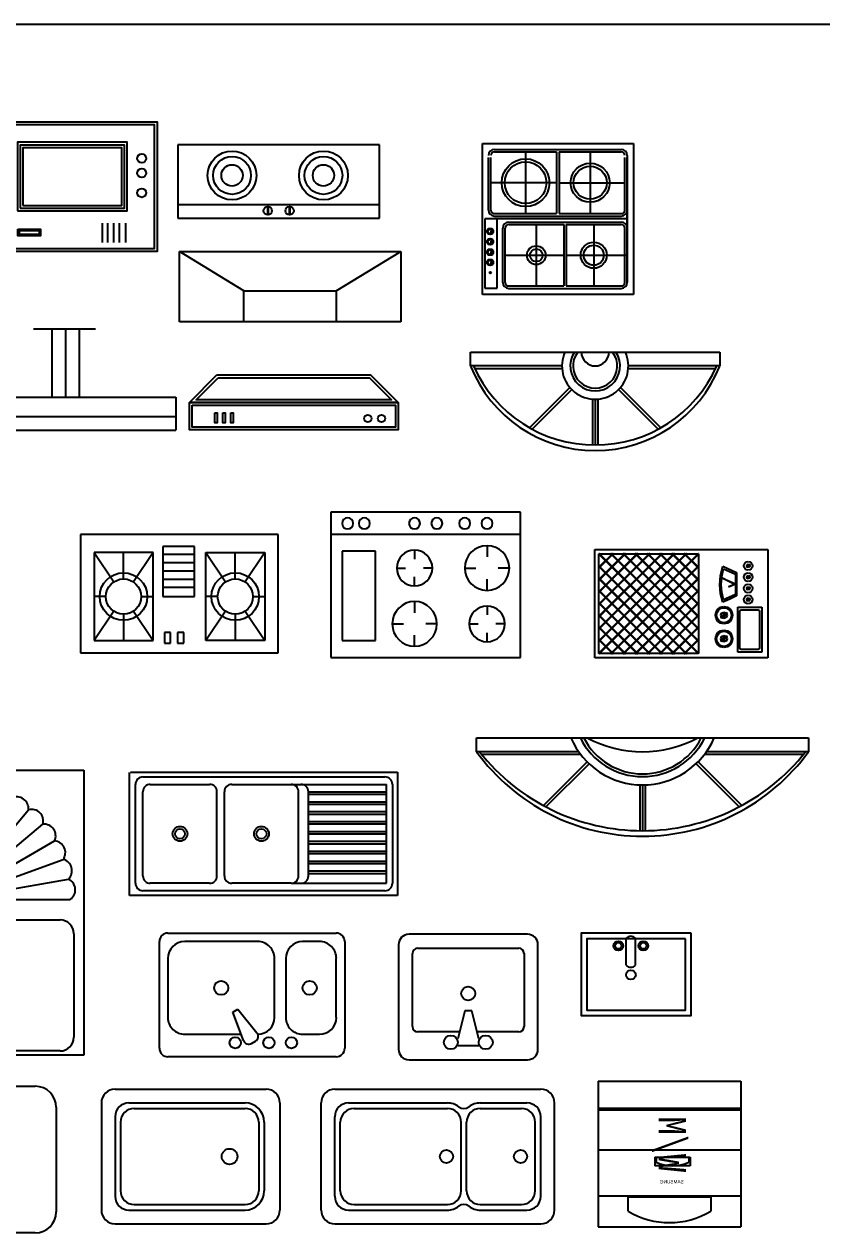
# Model space of a CAD drawing. Extents: x -42728 to 99010, y -18674 to 47645.
# Drawn here: x 51602 to 54508, y 41909 to 46309 of the extents above; entities that cross this region are included whole.
import ezdxf

# ---------------------------------------------------------------- set-up
doc = ezdxf.new("R2010")
doc.units = 0
doc.header["$LTSCALE"] = 100
doc.header["$MEASUREMENT"] = 0
doc.layers.get('0').update_dxf_attribs({"linetype": 'CONTINUOUS'})
for name, color, linetype in [('1', 1, 'CONTINUOUS'), ('2', 3, 'CONTINUOUS'), ('3', 4, 'CONTINUOUS'), ('9', 9, 'CONTINUOUS'), ('OBJ25', 2, 'CONTINUOUS'), ('PUB_TEXT', 7, 'CONTINUOUS'), ('TOTHER', 7, 'CONTINUOUS'), ('WINDOW', 2, 'CONTINUOUS'), ('家具', 223, 'CONTINUOUS')]:
    doc.layers.add(name, color=color, linetype=linetype)
doc.styles.add('ATT', font='txt')
doc.styles.add('DIM_FONT', font='SIMPLEX.shx', dxfattribs={"width": 0.6})
doc.styles.add('仿宋', font='')
doc.styles.add('细圆50', font='', dxfattribs={"height": 50})
doc.styles.get('仿宋').set_extended_font_data('FangSong_GB2312')
doc.styles.get('细圆50').set_extended_font_data('创艺繁细圆')

# ---------------------------------------------------------------- blocks, each defined once
blk = doc.blocks.new('A$C03A161B6')
at = {"layer": '家具'}
for p, q in [((0, 430), (0, 0)), ((720, 430), (0, 430)), ((720, 0), (720, 430)), ((49, 364.8), (49, 44.3)), ((49, 364.8), (120.8, 257.8)), ((263.9, 364.8), (49, 364.8)), ((156.5, 268.6), (156.5, 364.8)), ((263.9, 364.8), (192.2, 257.8)), ((263.9, 44.3), (263.9, 364.8)), ((299.2, 387.2), (299.2, 204.5)), ((414.7, 387.2), (299.2, 387.2)), ((414.7, 357.2), (299.2, 357.2)), ((414.7, 204.5), (414.7, 387.2)), ((456.1, 44.3), (456.1, 364.8)), ((456.1, 364.8), (671, 364.8)), ((456.1, 364.8), (527.8, 257.8)), ((563.5, 268.6), (563.5, 364.8)), ((671, 364.8), (599.2, 257.8)), ((671, 364.8), (671, 44.3)), ((414.7, 327.2), (299.2, 327.2)), ((414.7, 327.2), (299.2, 327.2)), ((414.7, 297.2), (299.2, 297.2)), ((414.7, 267.2), (299.2, 267.2)), ((414.7, 237.2), (299.2, 237.2)), ((92.4, 204.5), (49, 204.5)), ((220.5, 204.5), (263.9, 204.5)), ((299.2, 204.5), (414.7, 204.5)), ((499.5, 204.5), (456.1, 204.5)), ((627.6, 204.5), (671, 204.5)), ((120.8, 151.3), (49, 44.3)), ((156.5, 140.4), (156.5, 44.3)), ((192.2, 151.3), (263.9, 44.3)), ((527.8, 151.3), (456.1, 44.3)), ((563.5, 140.4), (563.5, 44.3)), ((599.2, 151.3), (671, 44.3)), ((49, 44.3), (263.9, 44.3)), ((305.6, 73.1), (305.6, 34.7)), ((328.1, 73.1), (305.6, 73.1)), ((328.1, 34.7), (328.1, 73.1)), ((353.7, 73.1), (353.7, 34.7)), ((376.2, 73.1), (353.7, 73.1)), ((376.2, 34.7), (376.2, 73.1)), ((671, 44.3), (456.1, 44.3)), ((0, 0), (720, 0)), ((305.6, 34.7), (328.1, 34.7)), ((353.7, 34.7), (376.2, 34.7))]:
    blk.add_line(p, q, dxfattribs=at)
for centre, radius in [((156.5, 204.5), 86.5), ((156.5, 204.5), 64.1), ((563.5, 204.5), 86.5), ((563.5, 204.5), 64.1)]:
    blk.add_circle(centre, radius, dxfattribs=at)
blk = doc.blocks.new('A$C3774472E')
at = {"layer": '2', "color": 5}
for p, q in [((163, 183.4), (163, 281.8)), ((197.9, 183.4), (197.9, 281.8))]:
    blk.add_line(p, q, dxfattribs=at)
for centre in [(135, 254.2), (225.9, 254.2), (180.5, 148.5)]:
    blk.add_circle(centre, 17.5, dxfattribs=at)
for centre, start, end in [((180.5, 264.3), 45.0349, 134.9651), ((180.5, 200.9), 225.0349, 314.9651)]:
    blk.add_arc(centre, 24.7, start, end, dxfattribs=at)
at = {"layer": '3', "color": 5}
for centre in [(135, 254.2), (225.9, 254.2)]:
    blk.add_circle(centre, 11.6, dxfattribs=at)
at = {"layer": 'TOTHER', "color": 5, "linetype": 'Continuous'}
for points in [[(400, 300), (0, 300), (0, 0), (400, 0)], [(380, 280), (20, 280), (20, 20), (380, 20)]]:
    blk.add_lwpolyline(points, close=True, dxfattribs=at)
blk = doc.blocks.new('11PRNG03')
at = {"color": 0, "linetype": 'ByBlock'}
for p, q in [((0, 34), (26, 34)), ((0, 0), (0, 34)), ((4, 0), (4, 34)), ((26, 34), (26, 0)), ((7, 32), (23, 32)), ((7, 26), (7, 32)), ((23, 32), (23, 26)), ((23, 26), (7, 26)), ((10, 22.2), (10, 20.6)), ((20, 23), (20, 21)), ((6.8, 19), (8.4, 19)), ((10, 15.8), (10, 17.4)), ((13.2, 19), (11.6, 19)), ((16, 19), (18, 19)), ((24, 19), (22, 19)), ((20, 15), (20, 17)), ((10, 10), (10, 8)), ((20, 9.2), (20, 7.6)), ((6, 6), (8, 6)), ((14, 6), (12, 6)), ((16.8, 6), (18.4, 6)), ((20, 2.8), (20, 4.4)), ((23.2, 6), (21.6, 6)), ((10, 2), (10, 4)), ((26, 0), (0, 0))]:
    blk.add_line(p, q, dxfattribs=at)
for centre, radius in [((2, 31), 1), ((2, 28), 1), ((10, 19), 3.2), ((20, 19), 4), ((2, 19), 1), ((2, 15), 1), ((2, 10), 1), ((10, 6), 4), ((20, 6), 3.2), ((2, 6), 1)]:
    blk.add_circle(centre, radius, dxfattribs=at)
at = {"color": 0, "linetype": 'ByBlock', "style": 'ATT'}
for tag, p, flags in [('ITEM', (0, -12), 3), ('ROOM_NUMBER', (0, -21), 1), ('DEPTH', (0, -30.5), 3), ('WIDTH', (0, -39), 3)]:
    blk.add_attdef(tag, p, '', height=6, dxfattribs=dict(at, flags=flags))
blk = doc.blocks.new('M_E25ESP')
at = {"color": 0, "linetype": 'ByBlock'}
for p, q in [((30.7, 337.5), (419.3, 337.5)), ((0, -306.8), (0, 306.8)), ((358, 306.8), (143.2, 306.8)), ((450, 306.8), (450, -306.8)), ((81.8, 245.5), (81.8, 40)), ((419.3, -20.5), (419.3, 245.5)), ((58.9, 31.4), (162.5, 70.2)), ((172.8, 52.5), (87.3, -17.8)), ((162.5, 70.2), (172.8, 52.5)), ((48.4, 2), (56.6, -12.3)), ((143.2, -81.8), (358, -81.8)), ((358, -122.7), (143.2, -122.7)), ((81.8, -184.1), (81.8, -245.5)), ((419.3, -245.5), (419.3, -184.1)), ((143.2, -306.8), (358, -306.8)), ((419.3, -337.5), (30.7, -337.5))]:
    blk.add_line(p, q, dxfattribs=at)
for centre, radius in [((250.6, 112.5), 25.6), ((51.1, 61.4), 20.5), ((51.1, -61.4), 20.5), ((51.1, -143.2), 20.5), ((250.6, -209.7), 25.6)]:
    blk.add_circle(centre, radius, dxfattribs=at)
for centre, radius, start, end in [((30.7, 306.8), 30.7, 90, 180), ((419.3, 306.8), 30.7, 0, 90), ((143.2, 245.5), 61.4, 90, 180), ((358, 245.5), 61.4, 0, 90), ((66.1, 12.3), 20.5, 110.5377, 210), ((74.3, -2), 20.5, 210, 309.4623), ((143.2, -20.5), 61.4, 180, 270), ((358, -20.5), 61.4, 270, 0), ((143.2, -184.1), 61.4, 90, 180), ((358, -184.1), 61.4, 0, 90), ((143.2, -245.5), 61.4, 180, 270), ((358, -245.5), 61.4, 270, 0), ((30.7, -306.8), 30.7, 180, 270), ((419.3, -306.8), 30.7, 270, 0)]:
    blk.add_arc(centre, radius, start, end, dxfattribs=at)
at = {"style": 'DIM_FONT', "width": 0.8, "flags": 9}
for tag in ['YSIZE', 'XSIZE']:
    blk.add_attdef(tag, (0, 0), '', height=0.5, dxfattribs=at)
blk = doc.blocks.new('A$C0A451782')
at = {"layer": '9', "linetype": 'ByBlock'}
for p, q in [((369.4, 102), (369.4, 32.2)), ((387.9, 102), (387.9, 32.2)), ((410.5, 102), (410.5, 32.2)), ((431, 102), (431, 32.2)), ((453.6, 102), (453.6, 32.2))]:
    blk.add_line(p, q, dxfattribs=at)
for points in [[(0, 0), (570, 0), (570, 470), (0, 470)], [(10, 10), (560, 10), (560, 460), (10, 460)], [(60, 147), (460, 147), (460, 397), (60, 397)], [(70, 157), (450, 157), (450, 387), (70, 387)], [(80, 167), (440, 167), (440, 377), (80, 377)], [(62.2, 80.3), (144.1, 80.3), (144.1, 56), (62.2, 56)], [(67.2, 75.3), (139.1, 75.3), (139.1, 61), (67.2, 61)]]:
    blk.add_lwpolyline(points, close=True, dxfattribs=at)
for centre in [(513.3, 338.2), (513.3, 284.8), (513.3, 212.9)]:
    blk.add_circle(centre, 16.4, dxfattribs=at)
blk = doc.blocks.new('A$C6CB14D66')
at = {"layer": '9', "linetype": 'ByBlock'}
blk.add_blockref('A$C0A451782', (0, 0), dxfattribs=at)
blk = doc.blocks.new('A$C55E76E2D')
at = {"layer": '1'}
for points in [[(92, 62.2), (100.7, 62.2), (100.7, 26.1), (92, 26.1)], [(121.9, 62.2), (130.6, 62.2), (130.6, 26.1), (121.9, 26.1)], [(150.6, 62.2), (159.3, 62.2), (159.3, 26.1), (150.6, 26.1)]]:
    blk.add_lwpolyline(points, close=True, dxfattribs=at)
for centre in [(649.7, 41.6), (699.6, 41.6)]:
    blk.add_circle(centre, 13.7, dxfattribs=at)
at = {"layer": '3'}
for p in [(660, 200), (0, 100)]:
    blk.add_line(p, (760, 100), dxfattribs=at)
for points in [[(100, 200), (660, 200), (760, 100), (0, 100)], [(0, 100), (760, 100), (760, 0), (0, 0)]]:
    blk.add_lwpolyline(points, close=True, dxfattribs=at)
at = {"layer": '9'}
for points in [[(104.1, 190), (655.9, 190), (735.9, 110), (24.1, 110)], [(10, 90), (750, 90), (750, 10), (10, 10)]]:
    blk.add_lwpolyline(points, close=True, dxfattribs=at)
blk = doc.blocks.new('A$C17280E74')
at = {"layer": 'PUB_TEXT', "color": 3, "linetype": 'Continuous'}
for p, q in [((235.1, 112.9), (0, 256.2)), ((571.6, 112.9), (806.7, 256.2)), ((235.1, 0), (235.1, 112.9)), ((235.1, 112.9), (571.6, 112.9)), ((571.6, 112.9), (571.6, 0)), ((806.7, 0), (0, 0)), ((571.6, 0), (235.1, 0))]:
    blk.add_line(p, q, dxfattribs=at)
blk = doc.blocks.new('P15LAV06')
at = {"color": 0, "linetype": 'ByBlock'}
for p, q in [((419.1, 254), (38.1, 254)), ((0, 215.9), (0, -215.9)), ((101.6, 31.75), (101.6, 184.15)), ((120.65, 203.2), (387.35, 203.2)), ((406.4, 184.15), (406.4, -184.15)), ((457.2, -215.9), (457.2, 215.9)), ((50.8, -38.1), (50.8, 38.1)), ((177.8, 12.7), (76.2, 38.1)), ((177.8, -12.7), (177.8, 12.7)), ((76.2, -38.1), (177.8, -12.7)), ((101.6, -184.15), (101.6, -31.75)), ((387.35, -203.2), (120.65, -203.2)), ((38.1, -254), (419.1, -254))]:
    blk.add_line(p, q, dxfattribs=at)
for centre in [(63.5, 63.5), (241.3, 0), (63.5, -63.5)]:
    blk.add_circle(centre, 25.4, dxfattribs=at)
for centre, radius, start, end in [((38.1, 215.9), 38.1, 90, 180), ((419.1, 215.9), 38.1, 0, 90), ((120.65, 184.15), 19.05, 90, 180), ((387.35, 184.15), 19.05, 0, 90), ((38.1, -215.9), 38.1, 180, 270), ((120.65, -184.15), 19.05, 180, 270), ((387.35, -184.15), 19.05, 270, 0), ((419.1, -215.9), 38.1, 270, 0)]:
    blk.add_arc(centre, radius, start, end, dxfattribs=at)
at = {"color": 0, "linetype": 'ByBlock', "style": 'ATT'}
for tag, p, flags in [('ITEM', (0, -508), 3), ('ROOM_NUMBER', (0, -736.6), 1)]:
    blk.add_attdef(tag, p, '', height=152.4, dxfattribs=dict(at, flags=flags))
blk = doc.blocks.new('A$C4CC301AB')
at = {"color": 3}
blk.add_blockref('P15LAV06', (0, 254), dxfattribs=at)
blk = doc.blocks.new('A$C33F62C8F')
at = {"layer": 'OBJ25', "color": 3, "rotation": 90}
blk.add_blockref('A$C4CC301AB', (508, 0), dxfattribs=at)
blk = doc.blocks.new('A$C3F05026B')
at = {"layer": '家具', "color": 3}
for p, q in [((0, 506.7), (0, 1036.9)), ((0, 1036.9), (966.7, 1036.9)), ((966.7, 1036.9), (966.7, 0)), ((64.4, 998.6), (377.7, 998.6)), ((490.8, 566.7), (490.8, 992.8)), ((490.8, 566.7), (564.8, 986.4)), ((14.4, 571.6), (14.4, 948.6)), ((427.7, 948.6), (427.7, 571.6)), ((490.8, 566.7), (636.5, 967.1)), ((490.8, 566.7), (703.9, 935.7)), ((490.8, 566.7), (764.7, 893.1)), ((490.8, 566.7), (817.2, 840.6)), ((490.8, 566.7), (859.9, 779.8)), ((490.8, 566.7), (891.2, 712.4)), ((216, 638.1), (216, 700.7)), ((216, 638.1), (154.8, 638.1)), ((216, 638.1), (277.2, 638.1)), ((216, 638.1), (277.2, 638.1)), ((216, 638.1), (216, 575.5)), ((490.8, 566.7), (910.5, 640.7)), ((490.8, 566.7), (916.9, 566.7)), ((490.8, 566.7), (916.9, 566.7)), ((436.5, 506.7), (0, 506.7)), ((377.7, 521.6), (64.4, 521.6)), ((436.5, 0), (436.5, 506.7)), ((501.2, 491.8), (880.2, 491.8)), ((451.2, 64.9), (451.2, 441.8)), ((930.2, 441.8), (930.2, 64.9)), ((544.8, 244), (544.8, 306.6)), ((544.8, 244), (483.6, 244)), ((544.8, 244), (606, 244)), ((544.8, 244), (606, 244)), ((544.8, 244), (544.8, 181.4)), ((880.2, 14.9), (501.2, 14.9)), ((966.7, 0), (436.5, 0))]:
    blk.add_line(p, q, dxfattribs=at)
for centre in [(216, 638.1), (544.8, 244)]:
    blk.add_circle(centre, 42.2, dxfattribs=at)
for centre, radius, start, end in [((64.4, 948.6), 50, 90, 180), ((377.7, 948.6), 50, 0, 90), ((525.9, 968.5), 42.7, 24.6752, 145.3248), ((595.2, 956.3), 42.7, 14.6752, 135.3248), ((661.3, 932.3), 42.7, 4.6752, 125.3248), ((722.2, 897.1), 42.7, 354.6752, 115.3248), ((776, 851.9), 42.7, 344.6752, 105.3248), ((821.2, 798), 42.7, 334.6752, 95.3248), ((856.4, 737.1), 42.7, 324.6752, 85.3248), ((880.4, 671.1), 42.7, 314.6752, 75.3248), ((892.6, 601.8), 42.7, 304.6752, 65.3248), ((64.4, 571.6), 50, 180, 270), ((377.7, 571.6), 50, 270, 0), ((501.2, 441.8), 50, 90, 180), ((880.2, 441.8), 50, 0, 90), ((501.2, 64.9), 50, 180, 270), ((880.2, 64.9), 50, 270, 0)]:
    blk.add_arc(centre, radius, start, end, dxfattribs=at)
blk = doc.blocks.new('A$C60420FB0')
for p, q in [((0, 0), (0, 448.4)), ((3.3, 450), (975.3, 450)), ((975.3, 450), (975.3, 0)), ((21.3, 45), (21.3, 405)), ((48.3, 432), (930.3, 432)), ((75.3, 405), (291.3, 405)), ((372.3, 405), (588.3, 405)), ((588.3, 405), (935.6, 405)), ((935.6, 45), (935.6, 405)), ((957.3, 405), (957.3, 45)), ((48.3, 72), (48.3, 378)), ((318.3, 72), (318.3, 378)), ((345.3, 72), (345.3, 378)), ((615.3, 72), (615.3, 378)), ((651.3, 378), (935.6, 378)), ((651.3, 72), (651.3, 378)), ((651.3, 369), (935.6, 369)), ((651.3, 342), (935.6, 342)), ((651.3, 333), (935.6, 333)), ((651.3, 306), (935.6, 306)), ((651.3, 297), (935.6, 297)), ((651.3, 270), (935.6, 270)), ((651.3, 261), (935.6, 261)), ((651.3, 234), (935.6, 234)), ((651.3, 225), (935.6, 225)), ((651.3, 198), (935.6, 198)), ((651.3, 189), (935.6, 189)), ((651.3, 162), (935.6, 162)), ((651.3, 153), (935.6, 153)), ((651.3, 126), (935.6, 126)), ((651.3, 117), (935.6, 117)), ((651.3, 90), (935.6, 90)), ((291.3, 45), (75.3, 45)), ((588.3, 45), (372.3, 45)), ((588.3, 45), (935.6, 45)), ((651.3, 81), (935.6, 81)), ((975.3, 0), (0, 0)), ((930.3, 18), (48.3, 18))]:
    blk.add_line(p, q)
for centre, radius in [((183.3, 225), 27), ((183.3, 225), 18), ((480.3, 225), 27), ((480.3, 225), 18)]:
    blk.add_circle(centre, radius)
for centre, start, end in [((48.3, 405), 90, 180), ((75.3, 378), 90, 180), ((291.3, 378), 0, 90), ((372.3, 378), 90, 180), ((588.3, 378), 0, 90), ((624.3, 378), 0, 90), ((930.3, 405), 0, 90), ((48.3, 45), 180, 270), ((75.3, 72), 180, 270), ((291.3, 72), 270, 0), ((372.3, 72), 180, 270), ((588.3, 72), 270, 0), ((624.3, 72), 270, 0), ((930.3, 45), 270, 0)]:
    blk.add_arc(centre, 27, start, end)
blk = doc.blocks.new('A$C7E9E3B98')
for p, q in [((0, 733.8), (0, 0)), ((266.7, 733.8), (0, 733.8)), ((216.7, 0), (216.7, 733.8)), ((266.7, 0), (266.7, 733.8)), ((253.9, 408.9), (224.4, 408.9)), ((224.4, 408.9), (224.4, 404.9)), ((224.4, 404.9), (253.9, 404.9)), ((253.9, 404.9), (253.9, 408.9)), ((253.9, 329.6), (224.4, 329.6)), ((224.4, 329.6), (224.4, 325.6)), ((224.4, 325.6), (253.9, 325.6)), ((253.9, 325.6), (253.9, 329.6)), ((0, 0), (266.7, 0))]:
    blk.add_line(p, q)
for centre, radius in [((111.1, 530.1), 88.9), ((111.1, 530.1), 68.9), ((111.1, 530.1), 38.9), ((239.6, 406.6), 15.2), ((239.6, 327.2), 15.2), ((111.1, 197), 88.9), ((111.1, 197), 68.9), ((111.1, 197), 38.9)]:
    blk.add_circle(centre, radius)
blk = doc.blocks.new('A$C2F7B5750')
for p, q in [((0, 0), (0, 550)), ((0, 550), (550, 550)), ((550, 550), (550, 0)), ((22, 307.4), (22, 499.1)), ((30.8, 307.4), (30.8, 499.1)), ((44, 528), (506, 528)), ((44, 519.2), (270.6, 519.2)), ((157.3, 519.2), (157.3, 294.2)), ((270.6, 519.2), (270.6, 294.2)), ((279.4, 519.2), (506, 519.2)), ((279.4, 519.2), (279.4, 294.2)), ((392.7, 519.2), (392.7, 294.2)), ((519.2, 307.4), (519.2, 499.1)), ((528, 506), (528, 44)), ((528, 44), (528, 499.1)), ((270.6, 406.7), (30.8, 406.7)), ((279.4, 406.7), (519.2, 406.7)), ((9.1, 275), (9.1, 22.5)), ((22, 275), (9.1, 275)), ((528, 275), (22, 275)), ((44, 294.2), (270.6, 294.2)), ((44, 285.4), (506, 285.4)), ((53.5, 22.5), (53.5, 275)), ((279.4, 294.2), (506, 294.2)), ((28.3, 229.3), (43.4, 229.3)), ((74, 44), (74, 241.3)), ((82.8, 44), (82.8, 241.3)), ((96, 263.3), (506, 263.3)), ((96, 254.5), (296.6, 254.5)), ((196.3, 254.5), (196.3, 30.8)), ((296.6, 254.5), (296.6, 30.8)), ((305.4, 254.5), (305.4, 30.8)), ((305.4, 254.5), (506, 254.5)), ((405.7, 254.5), (405.7, 30.8)), ((519.2, 44), (519.2, 241.3)), ((28.3, 191.9), (43.4, 191.9)), ((28.3, 153.8), (43.4, 153.8)), ((82.8, 142.7), (296.6, 142.7)), ((305.4, 142.7), (524.3, 142.7)), ((28.3, 116.4), (43.4, 116.4)), ((9.1, 22.5), (53.5, 22.5)), ((96, 30.8), (296.6, 30.8)), ((96, 22), (506, 22)), ((305.4, 30.8), (506, 30.8)), ((550, 0), (0, 0))]:
    blk.add_line(p, q)
for centre, radius in [((157.3, 406.7), 87), ((157.3, 406.7), 76), ((392.7, 406.7), 71.2), ((392.7, 406.7), 60.2), ((28.3, 229.3), 11.3), ((28.3, 229.3), 8.04), ((28.3, 191.9), 11.3), ((28.3, 191.9), 8.04), ((196.3, 142.7), 34), ((405.7, 142.7), 47.6), ((405.7, 142.7), 36.6), ((28.3, 153.8), 11.3), ((28.3, 153.8), 8.04), ((196.3, 142.7), 23), ((28.3, 116.4), 11.3), ((28.3, 116.4), 8.04), ((28.6, 79), 2.82)]:
    blk.add_circle(centre, radius)
for centre, radius, start, end in [((44, 506), 22, 90, 180), ((44, 506), 13.2, 90, 180), ((506, 506), 22, 0, 90), ((506, 506), 13.2, 0, 90), ((44, 307.4), 22, 180, 270), ((44, 307.4), 13.2, 180, 270), ((506, 307.4), 22, 270, 0), ((506, 307.4), 13.2, 270, 0), ((96, 241.3), 22, 90, 180), ((96, 241.3), 13.2, 90, 180), ((506, 241.3), 22, 0, 90), ((506, 241.3), 13.2, 0, 90), ((96, 44), 22, 180, 270), ((96, 44), 13.2, 180, 270), ((506, 44), 13.2, 270, 0), ((506, 44), 22, 270, 0)]:
    blk.add_arc(centre, radius, start, end)
blk = doc.blocks.new('A$C4CA24992')
for p, q in [((0, 344.4), (907.2, 344.4)), ((0, 294), (0, 344.4)), ((907.2, 344.4), (907.2, 294)), ((332.6, 294), (0, 294)), ((332.6, 283.9), (15.2, 283.9)), ((907.2, 294), (574.6, 294)), ((892, 283.9), (574.6, 283.9)), ((361.2, 215.8), (214.7, 69.3)), ((368.1, 208.4), (223.9, 64.2)), ((539.1, 208.4), (683.3, 64.2)), ((546, 215.8), (692.5, 69.3)), ((443.5, 173.4), (443.5, 6.5)), ((453.6, 173), (453.6, 6.4)), ((463.7, 173.4), (463.7, 6.5))]:
    blk.add_line(p, q)
for centre, radius, start, end in [((453.6, 294), 121, 155.3757, 24.6243), ((453.6, 294), 90.7, 146.251, 33.749), ((453.6, 294), 80.6, 141.3178, 38.6822), ((453.6, 344.4), 50.4, 180, 0), ((453.6, 474.3), 488.2, 201.6868, 338.3132), ((453.6, 491.4), 485.1, 204.0233, 335.9767)]:
    blk.add_arc(centre, radius, start, end)
blk = doc.blocks.new('A$C10DD3719')
for p, q in [((0, 358.2), (1209.6, 358.2)), ((0, 307.8), (0, 358.2)), ((1209.6, 358.2), (1209.6, 307.8)), ((371.9, 307.8), (0, 307.8)), ((379.3, 297.7), (18.7, 297.7)), ((402.7, 271), (243.5, 111.9)), ((797.8, 265.9), (956.8, 106.9)), ((804.7, 273.3), (966.1, 111.9)), ((1190.9, 297.7), (830.3, 297.7)), ((1209.6, 307.8), (837.7, 307.8)), ((409.9, 264), (252.8, 106.9)), ((594.7, 187.2), (594.7, 20.3)), ((604.8, 186.8), (604.8, 20.2)), ((614.9, 187.2), (614.9, 20.3))]:
    blk.add_line(p, q)
for centre, radius, start, end in [((604.8, 471.5), 284.7, 203.4582, 336.5418), ((604.8, 469.6), 252.5, 206.1803, 333.8197), ((604.8, 467.6), 240.5, 207.0743, 332.9257), ((604.8, 736.2), 428.4, 241.9275, 298.0725), ((604.8, 748.1), 748.1, 216.0592, 323.9408), ((604.8, 777.9), 757.7, 218.35, 321.65)]:
    blk.add_arc(centre, radius, start, end)
blk = doc.blocks.new('A$C52AA0657')
for p, q in [((0, 394.2), (629.9, 394.2)), ((0, 0), (0, 394.2)), ((14.8, 326.6), (66.8, 378.2)), ((64, 378.2), (14.8, 329.4)), ((14.8, 281.8), (111.3, 378.2)), ((108.5, 378.2), (14.8, 284.5)), ((14.8, 237.3), (156.1, 378.2)), ((152.9, 378.2), (14.8, 240.1)), ((14.8, 103.7), (289.8, 378.2)), ((286.9, 378.2), (14.8, 106.5)), ((14.8, 192.9), (200.5, 378.2)), ((197.7, 378.2), (14.8, 195.7)), ((14.8, 148.1), (244.9, 378.2)), ((242.1, 378.2), (14.8, 150.9)), ((14.8, 59.2), (334.2, 378.2)), ((331.4, 378.2), (14.8, 62)), ((14.8, 16), (14.8, 378.2)), ((375.8, 378.2), (14.8, 17.2)), ((14.8, 16), (14.8, 378.2)), ((14.8, 378.2), (377.4, 378.2)), ((14.8, 378.2), (377.4, 378.2)), ((14.8, 377.8), (14.8, 377)), ((15.2, 377.8), (14.8, 377.8)), ((14.8, 377), (375.8, 16)), ((15.6, 378.2), (15.2, 377.8)), ((16.4, 378.2), (15.6, 378.2)), ((377.4, 17.2), (16.4, 378.2)), ((16.4, 16), (377.4, 377)), ((58, 378.2), (377.4, 59.2)), ((60.8, 378.2), (58, 378.2)), ((377.4, 62), (60.8, 378.2)), ((66.8, 378.2), (64, 378.2)), ((102.5, 378.2), (377.4, 103.7)), ((105.3, 378.2), (102.5, 378.2)), ((377.4, 106.5), (105.3, 378.2)), ((111.3, 378.2), (108.5, 378.2)), ((147.3, 378.2), (377.4, 148.1)), ((150.1, 378.2), (147.3, 378.2)), ((377.4, 150.9), (150.1, 378.2)), ((156.1, 378.2), (152.9, 378.2)), ((191.7, 378.2), (377.4, 192.9)), ((194.5, 378.2), (191.7, 378.2)), ((377.4, 195.7), (194.5, 378.2)), ((200.5, 378.2), (197.7, 378.2)), ((236.1, 378.2), (377.4, 237.3)), ((239.3, 378.2), (236.1, 378.2)), ((377.4, 240.1), (239.3, 378.2)), ((244.9, 378.2), (242.1, 378.2)), ((280.9, 378.2), (377.4, 281.8)), ((283.8, 378.2), (280.9, 378.2)), ((377.4, 284.5), (283.8, 378.2)), ((289.8, 378.2), (286.9, 378.2)), ((325.4, 378.2), (377.4, 326.6)), ((328.2, 378.2), (325.4, 378.2)), ((377.4, 329.4), (328.2, 378.2)), ((334.2, 378.2), (331.4, 378.2)), ((376.6, 378.2), (375.8, 378.2)), ((377, 377.8), (376.6, 378.2)), ((377.4, 377.8), (377, 377.8)), ((377.4, 378.2), (377.4, 16)), ((377.4, 378.2), (377.4, 16)), ((377.4, 377), (377.4, 377.8)), ((629.9, 394.2), (629.9, 0)), ((334.2, 16), (14.8, 335)), ((14.8, 335), (14.8, 332.2)), ((14.8, 332.2), (331.4, 16)), ((14.8, 329.4), (14.8, 326.6)), ((377.4, 335), (58, 16)), ((60.8, 16), (377.4, 332.2)), ((377.4, 332.2), (377.4, 335)), ((377.4, 326.6), (377.4, 329.4)), ((458.2, 299.8), (466.2, 333)), ((462.2, 295.3), (469.1, 323.8)), ((466.2, 333), (516.3, 310.2)), ((469.1, 323.8), (511.9, 304.2)), ((516.3, 310.2), (516.3, 224.9)), ((543.1, 334.6), (544.3, 341)), ((544.3, 328.6), (543.1, 334.6)), ((544.3, 341), (547.9, 345.8)), ((547.9, 323.8), (544.3, 328.6)), ((547.9, 345.8), (552.7, 349.4)), ((552.7, 320.2), (547.9, 323.8)), ((547.9, 305), (552.7, 308.2)), ((552.7, 349.4), (558.7, 350.6)), ((558.7, 319), (552.7, 320.2)), ((552.7, 308.2), (558.7, 309.4)), ((553.1, 330.6), (562.7, 340.6)), ((553.1, 334.6), (554.7, 339)), ((554.7, 330.6), (553.1, 334.6)), ((555.1, 329), (553.1, 330.6)), ((554.7, 339), (558.7, 340.6)), ((558.7, 329), (554.7, 330.6)), ((564.7, 338.6), (555.1, 329)), ((558.7, 350.6), (565.1, 349.4)), ((558.7, 340.6), (563.1, 339)), ((563.1, 330.6), (558.7, 329)), ((565.1, 320.2), (558.7, 319)), ((558.7, 309.4), (565.1, 308.2)), ((562.7, 340.6), (564.7, 338.6)), ((563.1, 339), (564.7, 334.6)), ((564.7, 334.6), (563.1, 330.6)), ((565.1, 349.4), (569.9, 345.8)), ((569.9, 323.8), (565.1, 320.2)), ((565.1, 308.2), (569.9, 305)), ((569.9, 345.8), (573.5, 341)), ((573.5, 328.6), (569.9, 323.8)), ((573.5, 341), (574.7, 334.6)), ((574.7, 334.6), (573.5, 328.6)), ((289.8, 16), (14.8, 290.6)), ((14.8, 290.6), (14.8, 287.8)), ((14.8, 287.8), (286.6, 16)), ((14.8, 284.5), (14.8, 281.8)), ((377.4, 290.6), (102.5, 16)), ((105.3, 16), (377.4, 287.8)), ((377.4, 287.8), (377.4, 290.6)), ((377.4, 281.8), (377.4, 284.5)), ((455.8, 265.7), (458.2, 299.8)), ((458.2, 234.1), (455.8, 265.7)), ((459.8, 265.7), (462.2, 295.3)), ((462.2, 238.9), (459.8, 265.7)), ((464.6, 289.3), (512.7, 269.3)), ((511.1, 265.7), (464.6, 289.3)), ((487.1, 257.7), (512.3, 269.3)), ((513.1, 267.7), (487.1, 257.7)), ((512.7, 269.3), (511.1, 265.7)), ((511.9, 304.2), (511.9, 230.9)), ((512.3, 269.3), (513.1, 267.7)), ((543.1, 293.8), (544.3, 299.8)), ((544.3, 287.8), (543.1, 293.8)), ((544.3, 299.8), (547.9, 305)), ((547.9, 282.5), (544.3, 287.8)), ((552.7, 279.3), (547.9, 282.5)), ((547.9, 263.7), (552.7, 267.3)), ((558.7, 278.1), (552.7, 279.3)), ((552.7, 267.3), (558.7, 268.5)), ((553.1, 289.8), (562.7, 299.4)), ((553.1, 293.8), (554.7, 297.8)), ((554.7, 289.8), (553.1, 293.8)), ((555.1, 288.1), (553.1, 289.8)), ((554.7, 297.8), (558.7, 299.8)), ((558.7, 287.8), (554.7, 289.8)), ((564.7, 297.8), (555.1, 288.1)), ((558.7, 299.8), (563.1, 297.8)), ((563.1, 289.8), (558.7, 287.8)), ((565.1, 279.3), (558.7, 278.1)), ((558.7, 268.5), (565.1, 267.3)), ((562.7, 299.4), (564.7, 297.8)), ((563.1, 297.8), (564.7, 293.8)), ((564.7, 293.8), (563.1, 289.8)), ((569.9, 282.5), (565.1, 279.3)), ((565.1, 267.3), (569.9, 263.7)), ((569.9, 305), (573.5, 299.8)), ((573.5, 287.8), (569.9, 282.5)), ((573.5, 299.8), (574.7, 293.8)), ((574.7, 293.8), (573.5, 287.8)), ((244.9, 16), (14.8, 246.1)), ((14.8, 246.1), (14.8, 243.3)), ((14.8, 243.3), (242.1, 16)), ((14.8, 240.1), (14.8, 237.3)), ((377.4, 246.1), (147.3, 16)), ((150.1, 16), (377.4, 243.3)), ((377.4, 243.3), (377.4, 246.1)), ((377.4, 237.3), (377.4, 240.1)), ((466.2, 202.1), (458.2, 234.1)), ((469.1, 211.3), (462.2, 238.9)), ((511.9, 230.9), (469.1, 211.3)), ((516.3, 224.9), (491.5, 213.3)), ((543.1, 252.9), (544.3, 258.9)), ((544.3, 246.5), (543.1, 252.9)), ((544.3, 258.9), (547.9, 263.7)), ((547.9, 241.7), (544.3, 246.5)), ((544.3, 218.1), (547.9, 222.9)), ((552.7, 238.1), (547.9, 241.7)), ((547.9, 222.9), (552.7, 226.5)), ((558.7, 236.9), (552.7, 238.1)), ((552.7, 226.5), (558.7, 227.7)), ((553.1, 248.9), (562.7, 258.5)), ((553.1, 252.9), (554.7, 256.9)), ((554.7, 248.5), (553.1, 252.9)), ((555.1, 246.9), (553.1, 248.9)), ((554.7, 256.9), (558.7, 258.5)), ((558.7, 246.9), (554.7, 248.5)), ((564.7, 256.5), (555.1, 246.9)), ((558.7, 258.5), (563.1, 256.9)), ((563.1, 248.5), (558.7, 246.9)), ((565.1, 238.1), (558.7, 236.9)), ((558.7, 227.7), (565.1, 226.5)), ((562.7, 258.5), (564.7, 256.5)), ((563.1, 256.9), (564.7, 252.9)), ((564.7, 252.9), (563.1, 248.5)), ((569.9, 241.7), (565.1, 238.1)), ((565.1, 226.5), (569.9, 222.9)), ((569.9, 263.7), (573.5, 258.9)), ((573.5, 246.5), (569.9, 241.7)), ((569.9, 222.9), (573.5, 218.1)), ((573.5, 258.9), (574.7, 252.9)), ((574.7, 252.9), (573.5, 246.5)), ((200.5, 16), (14.8, 201.3)), ((14.8, 201.3), (14.8, 198.5)), ((14.8, 198.5), (197.7, 16)), ((14.8, 195.7), (14.8, 192.9)), ((377.4, 201.3), (191.7, 16)), ((194.5, 16), (377.4, 198.5)), ((377.4, 198.5), (377.4, 201.3)), ((377.4, 192.9), (377.4, 195.7)), ((441.4, 166.9), (448.2, 176.9)), ((448.2, 176.9), (458.2, 183.7)), ((451, 174.1), (459.8, 180.1)), ((458.2, 183.7), (470.2, 186.1)), ((459.8, 180.1), (470.2, 182.1)), ((491.5, 213.3), (466.2, 202.1)), ((470.2, 186.1), (482.7, 183.7)), ((470.2, 182.1), (481.1, 180.1)), ((481.1, 180.1), (489.9, 174.1)), ((482.7, 183.7), (492.7, 176.9)), ((492.7, 176.9), (499.5, 166.9)), ((520.3, 184.1), (607.9, 184.1)), ((520.3, 20.8), (520.3, 184.1)), ((543.1, 211.7), (544.3, 218.1)), ((544.3, 205.7), (543.1, 211.7)), ((547.9, 200.5), (544.3, 205.7)), ((552.7, 197.3), (547.9, 200.5)), ((558.7, 196.1), (552.7, 197.3)), ((553.1, 207.7), (562.7, 217.3)), ((553.1, 211.7), (554.7, 216.1)), ((554.7, 207.7), (553.1, 211.7)), ((555.1, 206.1), (553.1, 207.7)), ((554.7, 216.1), (558.7, 217.7)), ((558.7, 205.7), (554.7, 207.7)), ((564.7, 215.7), (555.1, 206.1)), ((558.7, 217.7), (563.1, 216.1)), ((563.1, 207.7), (558.7, 205.7)), ((565.1, 197.3), (558.7, 196.1)), ((562.7, 217.3), (564.7, 215.7)), ((563.1, 216.1), (564.7, 211.7)), ((564.7, 211.7), (563.1, 207.7)), ((569.9, 200.5), (565.1, 197.3)), ((573.5, 205.7), (569.9, 200.5)), ((573.5, 218.1), (574.7, 211.7)), ((574.7, 211.7), (573.5, 205.7)), ((607.9, 184.1), (607.9, 20.8)), ((156.1, 16), (14.8, 156.9)), ((14.8, 156.9), (14.8, 154.1)), ((14.8, 154.1), (152.9, 16)), ((14.8, 150.9), (14.8, 148.1)), ((377.4, 156.9), (236.1, 16)), ((239.3, 16), (377.4, 154.1)), ((377.4, 154.1), (377.4, 156.9)), ((377.4, 148.1), (377.4, 150.9)), ((439, 154.5), (441.4, 166.9)), ((441.4, 142.5), (439, 154.5)), ((448.2, 132.5), (441.4, 142.5)), ((442.6, 154.5), (445, 165.3)), ((445, 144.1), (442.6, 154.5)), ((445, 165.3), (451, 174.1)), ((451, 135.3), (445, 144.1)), ((458.2, 125.7), (448.2, 132.5)), ((459.8, 129.3), (451, 135.3)), ((458.6, 154.5), (461.8, 162.9)), ((461.8, 146.5), (458.6, 154.5)), ((459, 146.9), (478.2, 166.1)), ((462.6, 143.3), (459, 146.9)), ((459.8, 154.5), (463, 162.1)), ((463, 147.3), (459.8, 154.5)), ((461.8, 162.9), (470.2, 166.5)), ((470.2, 142.9), (461.8, 146.5)), ((481.9, 162.5), (462.6, 143.3)), ((463, 162.1), (470.2, 164.9)), ((470.2, 144.5), (463, 147.3)), ((470.2, 166.5), (478.7, 162.9)), ((470.2, 164.9), (477.9, 162.1)), ((477.9, 147.3), (470.2, 144.5)), ((478.7, 146.5), (470.2, 142.9)), ((477.9, 162.1), (480.7, 154.5)), ((480.7, 154.5), (477.9, 147.3)), ((478.2, 166.1), (481.9, 162.5)), ((478.7, 162.9), (482.2, 154.5)), ((482.2, 154.5), (478.7, 146.5)), ((489.9, 135.3), (481.1, 129.3)), ((492.7, 132.5), (482.7, 125.7)), ((489.9, 174.1), (495.9, 165.3)), ((495.9, 144.1), (489.9, 135.3)), ((499.5, 142.5), (492.7, 132.5)), ((495.9, 165.3), (497.9, 154.5)), ((497.9, 154.5), (495.9, 144.1)), ((499.5, 166.9), (501.9, 154.5)), ((501.9, 154.5), (499.5, 142.5)), ((528.3, 168.5), (529.9, 172.5)), ((528.3, 36.4), (528.3, 168.5)), ((529.9, 172.5), (533.5, 174.5)), ((533.5, 174.5), (594.7, 174.5)), ((594.7, 174.5), (598.3, 172.5)), ((598.3, 172.5), (599.9, 168.5)), ((599.9, 168.5), (599.9, 36.4)), ((111.3, 16), (14.8, 112.5)), ((14.8, 112.5), (14.8, 109.7)), ((14.8, 109.7), (108.5, 16)), ((14.8, 106.5), (14.8, 103.7)), ((377.4, 112.5), (280.9, 16)), ((283.8, 16), (377.4, 109.7)), ((377.4, 109.7), (377.4, 112.5)), ((377.4, 103.7), (377.4, 106.5)), ((441.4, 81.6), (448.2, 91.6)), ((445, 80), (451, 88.8)), ((448.2, 91.6), (458.2, 98.5)), ((451, 88.8), (459.8, 94.8)), ((470.2, 123.3), (458.2, 125.7)), ((458.2, 98.5), (470.2, 100.8)), ((470.2, 127.3), (459.8, 129.3)), ((459.8, 94.8), (470.2, 96.8)), ((481.1, 129.3), (470.2, 127.3)), ((482.7, 125.7), (470.2, 123.3)), ((470.2, 100.8), (482.7, 98.5)), ((470.2, 96.8), (481.1, 94.8)), ((481.1, 94.8), (489.9, 88.8)), ((482.7, 98.5), (492.7, 91.6)), ((489.9, 88.8), (495.9, 80)), ((492.7, 91.6), (499.5, 81.6)), ((14.8, 67.6), (14.8, 64.8)), ((66.8, 16), (14.8, 67.6)), ((14.8, 64.8), (64, 16)), ((14.8, 62), (14.8, 59.2)), ((377.4, 67.6), (325.4, 16)), ((328.2, 16), (377.4, 64.8)), ((377.4, 64.8), (377.4, 67.6)), ((377.4, 59.2), (377.4, 62)), ((439, 69.2), (441.4, 81.6)), ((441.4, 57.2), (439, 69.2)), ((448.2, 47.2), (441.4, 57.2)), ((442.6, 69.2), (445, 80)), ((445, 58.4), (442.6, 69.2)), ((451, 50), (445, 58.4)), ((458.2, 40.4), (448.2, 47.2)), ((459.8, 44), (451, 50)), ((458.6, 69.2), (461.8, 77.6)), ((461.8, 60.8), (458.6, 69.2)), ((459, 61.2), (478.2, 80.8)), ((462.6, 58), (459, 61.2)), ((459.8, 69.2), (463, 76.4)), ((463, 62), (459.8, 69.2)), ((470.2, 41.6), (459.8, 44)), ((461.8, 77.6), (470.2, 81.2)), ((470.2, 57.6), (461.8, 60.8)), ((481.9, 77.2), (462.6, 58)), ((463, 76.4), (470.2, 79.6)), ((470.2, 58.8), (463, 62)), ((470.2, 81.2), (478.7, 77.6)), ((470.2, 79.6), (477.9, 76.4)), ((477.9, 62), (470.2, 58.8)), ((478.7, 60.8), (470.2, 57.6)), ((481.1, 44), (470.2, 41.6)), ((477.9, 76.4), (480.7, 69.2)), ((480.7, 69.2), (477.9, 62)), ((478.2, 80.8), (481.9, 77.2)), ((478.7, 77.6), (482.2, 69.2)), ((482.2, 69.2), (478.7, 60.8)), ((489.9, 50), (481.1, 44)), ((492.7, 47.2), (482.7, 40.4)), ((495.9, 58.4), (489.9, 50)), ((499.5, 57.2), (492.7, 47.2)), ((495.9, 80), (497.9, 69.2)), ((497.9, 69.2), (495.9, 58.4)), ((499.5, 81.6), (501.9, 69.2)), ((501.9, 69.2), (499.5, 57.2)), ((629.9, 0), (0, 0)), ((14.8, 17.2), (14.8, 16.4)), ((14.8, 16.4), (15.6, 16)), ((377.4, 16), (14.8, 16)), ((377.4, 16), (14.8, 16)), ((15.6, 16), (16.4, 16)), ((58, 16), (60.8, 16)), ((64, 16), (66.8, 16)), ((102.5, 16), (105.3, 16)), ((108.5, 16), (111.3, 16)), ((147.3, 16), (150.1, 16)), ((152.9, 16), (156.1, 16)), ((191.7, 16), (194.5, 16)), ((197.7, 16), (200.5, 16)), ((236.1, 16), (239.3, 16)), ((242.1, 16), (244.9, 16)), ((280.9, 16), (283.8, 16)), ((286.6, 16), (289.8, 16)), ((325.4, 16), (328.2, 16)), ((331.4, 16), (334.2, 16)), ((375.8, 16), (376.6, 16)), ((376.6, 16), (377.4, 16.4)), ((377.4, 16.4), (377.4, 17.2)), ((470.2, 37.6), (458.2, 40.4)), ((482.7, 40.4), (470.2, 37.6)), ((607.9, 20.8), (520.3, 20.8)), ((529.9, 32), (528.3, 36.4)), ((533.5, 30.4), (529.9, 32)), ((594.7, 30.4), (533.5, 30.4)), ((598.3, 32), (594.7, 30.4)), ((599.9, 36.4), (598.3, 32))]:
    blk.add_line(p, q)
blk = doc.blocks.new('A$C261245A5')
for p, q in [((282.4, 368.3), (507.5, 368.3)), ((350, 120), (350, 368.3)), ((400, 120), (400, 368.3)), ((450, 120), (450, 368.3)), ((0, 120), (800, 120)), ((0, 120), (0, 0)), ((800, 120), (800, 0)), ((0, 50), (800, 50)), ((0, 0), (800, 0))]:
    blk.add_line(p, q)
blk = doc.blocks.new('A$C510F2673')
at = {"linetype": 'ByBlock'}
for p, q in [((139.7, 533.4), (406.4, 533.4)), ((63.5, 298.4), (63.5, 457.2)), ((482.6, 457.2), (482.6, 76.2)), ((12.7, 228.6), (12.7, 304.8)), ((190.5, 279.4), (38.1, 304.8)), ((190.5, 254), (190.5, 279.4)), ((38.1, 228.6), (190.5, 254)), ((63.5, 76.2), (63.5, 234.9)), ((406.4, 0), (139.7, 0))]:
    blk.add_line(p, q, dxfattribs=at)
for centre, radius in [((25.4, 330.2), 25.4), ((266.7, 266.7), 38.1), ((25.4, 203.2), 25.4)]:
    blk.add_circle(centre, radius, dxfattribs=at)
for centre, start, end in [((139.7, 457.2), 90, 180), ((406.4, 457.2), 0, 90), ((139.7, 76.2), 180, 270), ((406.4, 76.2), 270, 0)]:
    blk.add_arc(centre, 76.2, start, end, dxfattribs=at)
blk = doc.blocks.new('A$C541816A8')
at = {"linetype": 'Continuous', "ltscale": 100}
for p, q in [((50, 490), (600.3, 490)), ((0, 440), (0, 50)), ((100, 440), (523.3, 440)), ((120, 420), (523.3, 420)), ((650.3, 440), (650.3, 50)), ((50, 390), (50, 100)), ((70, 370), (70, 120)), ((573.3, 370), (573.3, 120)), ((593.3, 370), (593.3, 120)), ((100, 50), (523.3, 50)), ((120, 70), (523.3, 70)), ((50, 0), (600.3, 0))]:
    blk.add_line(p, q, dxfattribs=at)
blk.add_circle((467.1, 244.7), 28.7, dxfattribs=at)
for centre, radius, start, end in [((50, 440), 50, 90, 180), ((600.3, 440), 50, 0, 90), ((100, 390), 50, 90, 180), ((120, 370), 50, 90, 180), ((523.3, 370), 70, 0, 90), ((523.3, 370), 50, 0, 90), ((100, 100), 50, 180, 270), ((120, 120), 50, 180, 270), ((523.3, 120), 70, 270, 0), ((523.3, 120), 50, 270, 0), ((50, 50), 50, 180, 270), ((600.3, 50), 50, 270, 0)]:
    blk.add_arc(centre, radius, start, end, dxfattribs=at)
blk = doc.blocks.new('A$C2DAC48F3')
at = {"linetype": 'Continuous', "ltscale": 100}
for p, q in [((50, 490), (800, 490)), ((0, 50), (0, 440)), ((100, 440), (460, 440)), ((120, 420), (460, 420)), ((580, 440), (750, 440)), ((580, 420), (730, 420)), ((850, 50), (850, 440)), ((50, 100), (50, 390)), ((70, 120), (70, 370)), ((510, 120), (510, 370)), ((530, 120), (530, 370)), ((780, 120), (780, 370)), ((800, 100), (800, 390)), ((100, 50), (460, 50)), ((120, 70), (460, 70)), ((580, 70), (730, 70)), ((580, 50), (750, 50)), ((50, 0), (800, 0))]:
    blk.add_line(p, q, dxfattribs=at)
for centre in [(456.6, 245), (726.6, 245)]:
    blk.add_circle(centre, 23.9, dxfattribs=at)
for centre, radius, start, end in [((50, 440), 50, 90, 180), ((800, 440), 50, 0, 90), ((100, 390), 50, 90, 180), ((120, 370), 50, 90, 180), ((460, 370), 70, 53.1301, 90), ((460, 370), 50, 0, 90), ((520, 450), 30, 233.1301, 306.8699), ((580, 370), 50, 90, 180), ((580, 370), 70, 90, 126.8699), ((730, 370), 50, 0, 90), ((750, 390), 50, 0, 90), ((100, 100), 50, 180, 270), ((120, 120), 50, 180, 270), ((460, 120), 50, 270, 0), ((580, 120), 50, 180, 270), ((730, 120), 50, 270, 0), ((750, 100), 50, 270, 0), ((50, 50), 50, 180, 270), ((460, 120), 70, 270, 306.8699), ((520, 40), 30, 53.1301, 126.8699), ((580, 120), 70, 233.1301, 270), ((800, 50), 50, 270, 0)]:
    blk.add_arc(centre, radius, start, end, dxfattribs=at)
blk = doc.blocks.new('A$C20D77BF4')
for p, q in [((0, 530), (520, 530)), ((0, 530), (0, 0)), ((520, 530), (520, 0)), ((0, 431.4), (520, 431.4)), ((0, 426.4), (520, 426.4)), ((0, 280.6), (520, 280.6)), ((207, 253.2), (207, 222.1)), ((207, 253.2), (336.1, 253.2)), ((336.1, 222.1), (207, 222.1)), ((212, 253.2), (212, 235.2)), ((331.1, 253.2), (331.1, 235.2)), ((336.1, 253.2), (336.1, 222.1)), ((0, 112.4), (520, 112.4)), ((109.1, 109), (109.1, 57.1)), ((109.1, 109), (410.9, 109)), ((410.9, 109), (410.9, 57.1)), ((0, 0), (520, 0))]:
    blk.add_line(p, q)
for centre, radius, start, end in [((271.6, 363.6), 141.5, 245.1166, 294.8834), ((260, 307.4), 292.3, 238.9259, 301.0741)]:
    blk.add_arc(centre, radius, start, end)
at = {"text_generation_flag": 4}
for s, height, rotation, style, p in [('W/M', 100, 90, '仿宋', (221, 198.3)), ('SAMSUNG', 12.5, 180, '细圆50', (312.3, 157.8))]:
    blk.add_text(s, height=height, rotation=rotation, dxfattribs=dict(at, style=style)).set_placement(p)

msp = doc.modelspace()

# ---------------------------------------------------------------- linework, layer by layer
msp.add_line((36455.69455, 46309.43498), (56448.48597, 46309.43498))
at = {"layer": 'PUB_TEXT', "color": 3}
for p, q in [((52167.80395, 45482.04718), (52974.4649, 45482.04718)), ((52167.80395, 45225.87739), (52167.80395, 45482.04718)), ((52974.4649, 45482.04718), (52974.4649, 45225.87739))]:
    msp.add_line(p, q, dxfattribs=at)

# ---------------------------------------------------------------- block references
for name, p, rotation in [('A$C7E9E3B98', (52162.54954, 45869.83846), 270), ('M_E25ESP', (52432.65625, 42550.06547), 89.99999999999999)]:
    msp.add_blockref(name, p, dxfattribs=dict(rotation=rotation))
for name, p in [('A$C2F7B5750', (53271.60381, 45325.48786)), ('A$C261245A5', (51354.33415, 44831.38672)), ('A$C4CA24992', (53228.92001, 44771.03271)), ('A$C03A161B6', (51807.76634, 44021.00002)), ('A$C52AA0657', (53681.4588, 44002.68956)), ('A$C10DD3719', (53250.26191, 43352.90692)), ('A$C3F05026B', (50853.2023, 42556.22862)), ('A$C60420FB0', (51986.46141, 43136.69894)), ('A$C3774472E', (53632.06196, 42699.80335)), ('A$C510F2673', (51236.48177, 41909.07012)), ('A$C541816A8', (51883.51187, 41941.94721)), ('A$C2DAC48F3', (52684.07473, 41941.94721)), ('A$C20D77BF4', (53693.00307, 41930.98805))]:
    msp.add_blockref(name, p)
at = {"xscale": -20.32, "yscale": 20.32, "zscale": 20.32, "rotation": 89.99999999999999}
msp.add_blockref('11PRNG03', (53410.47675, 44532.52204), dxfattribs=at)
at = {"layer": '3'}
msp.add_blockref('A$C33F62C8F', (52966.19988, 42539.03042), dxfattribs=at)
at = {"layer": 'PUB_TEXT', "color": 3}
for name, p in [('A$C6CB14D66', (51517.53252, 45482.43408)), ('A$C55E76E2D', (52204.52361, 44832.31829))]:
    msp.add_blockref(name, p, dxfattribs=at)
at = {"layer": 'WINDOW', "color": 3}
msp.add_blockref('A$C17280E74', (52167.80383, 45225.87717), dxfattribs=at)

doc.saveas('drawing.dxf')
